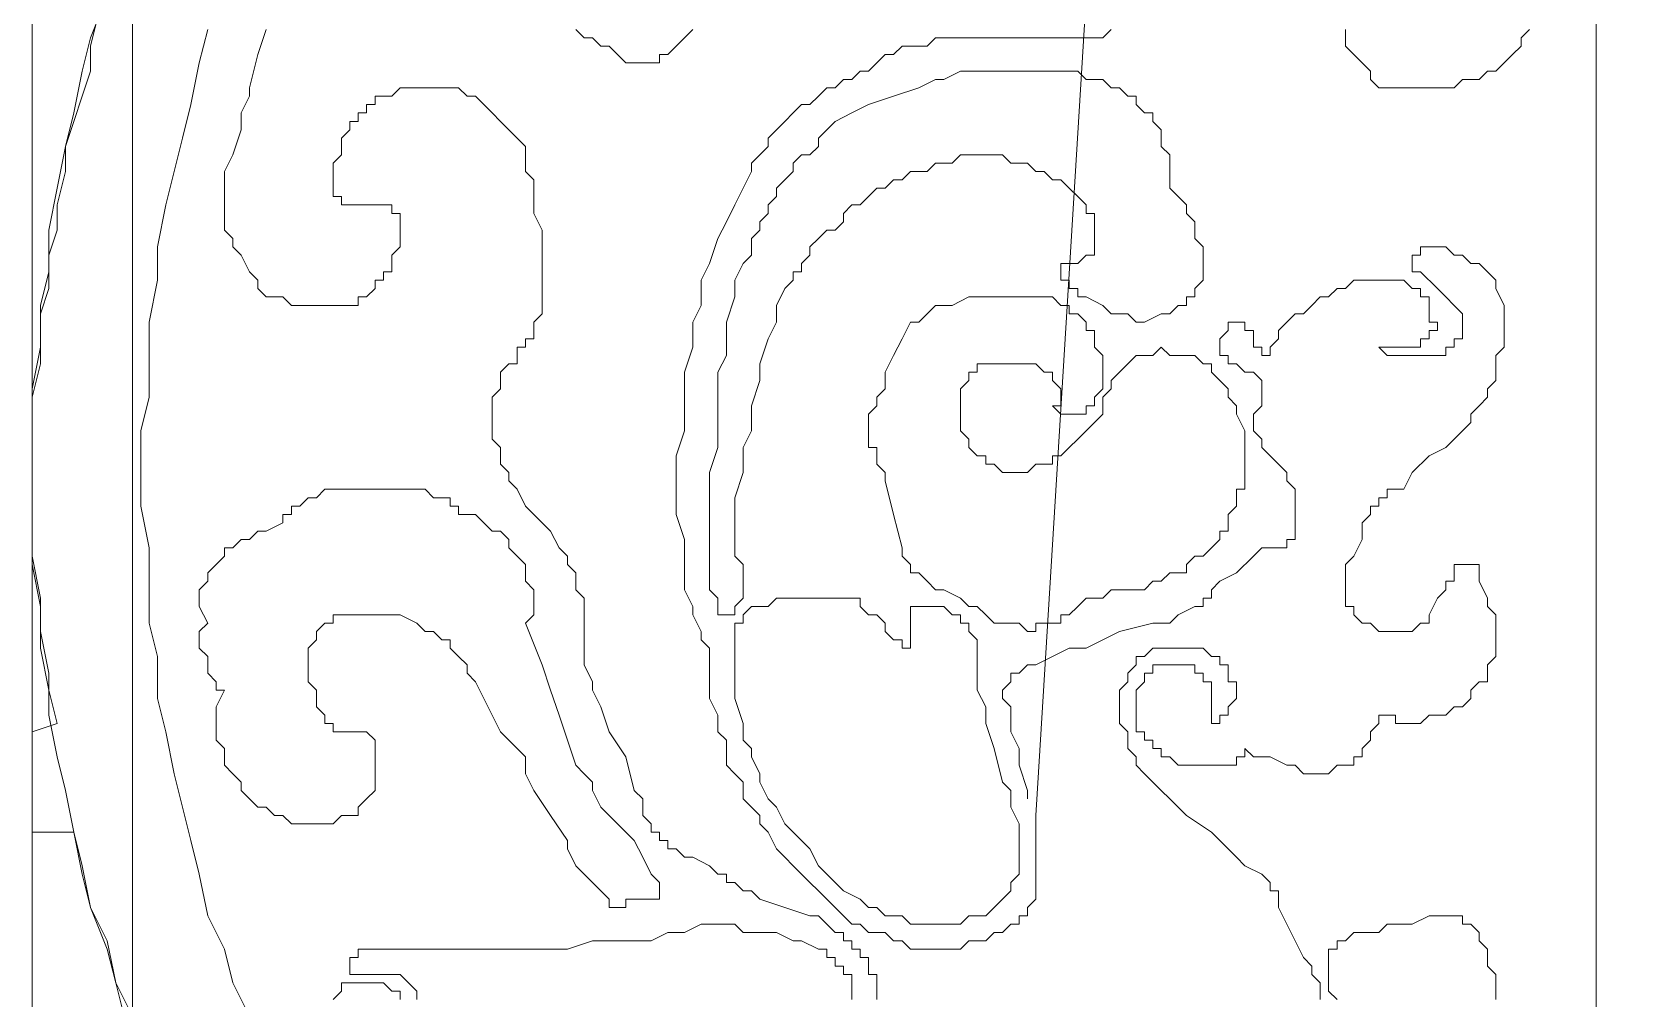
# Model space of a CAD drawing. Extents: x -66030 to 95157, y -13132 to 45879.
# Drawn here: x -50728 to -49980, y 25368 to 25820 of the extents above; entities that cross this region are included whole.
import ezdxf

# ---------------------------------------------------------------- set-up
doc = ezdxf.new("R2010")
doc.units = 0
doc.header["$LTSCALE"] = 100
doc.header["$MEASUREMENT"] = 0
doc.layers.get('0').update_dxf_attribs({"linetype": 'CONTINUOUS'})

msp = doc.modelspace()

# ---------------------------------------------------------------- linework, layer by layer
at = {"lineweight": 0}
for points in [[(-50727.7, 24422.57), (-49235.62, 24422.57), (-49235.62, 29164.42), (-50727.7, 29164.42), (-50727.7, 24422.57)], [(-50680.82, 24469.45), (-49282.49, 24469.45), (-49282.49, 29113.64), (-50680.82, 29113.64), (-50680.82, 24469.45)], [(-49997.28, 26336.5), (-49966.03, 26336.5), (-49966.03, 24891.29), (-49997.28, 24891.29), (-49997.28, 26336.5)], [(-50337.1, 25785.76), (-50344.91, 25781.85), (-50352.72, 25777.94), (-50360.53, 25770.13), (-50360.53, 25766.23), (-50364.44, 25762.32), (-50368.35, 25762.32), (-50372.25, 25758.41), (-50372.25, 25754.51), (-50376.16, 25750.6), (-50380.06, 25746.7), (-50380.06, 25742.79), (-50383.97, 25738.89), (-50383.97, 25734.98), (-50387.88, 25731.07), (-50387.88, 25731.07), (-50387.88, 25727.17), (-50391.78, 25723.26), (-50391.78, 25715.45), (-50395.69, 25711.54), (-50399.59, 25703.73), (-50399.59, 25695.92), (-50403.5, 25684.2), (-50403.5, 25676.39), (-50403.5, 25668.58), (-50407.41, 25660.77), (-50407.41, 25641.24), (-50407.41, 25625.61), (-50411.31, 25613.89), (-50411.31, 25602.18), (-50411.31, 25590.46), (-50411.31, 25582.65), (-50411.31, 25570.93), (-50411.31, 25563.12), (-50411.31, 25559.21), (-50407.41, 25555.3), (-50407.41, 25551.4), (-50407.41, 25551.4), (-50407.41, 25547.49), (-50407.41, 25547.49), (-50403.5, 25547.49), (-50403.5, 25547.49), (-50403.5, 25547.49), (-50399.59, 25547.49), (-50399.59, 25547.49), (-50399.59, 25551.4), (-50399.59, 25551.4), (-50399.59, 25551.4), (-50395.69, 25555.3), (-50395.69, 25559.21), (-50395.69, 25559.21), (-50395.69, 25563.12), (-50395.69, 25567.02), (-50395.69, 25567.02), (-50395.69, 25570.93), (-50399.59, 25574.83), (-50399.59, 25578.74), (-50399.59, 25582.65), (-50399.59, 25586.55), (-50399.59, 25594.36), (-50399.59, 25602.18), (-50395.69, 25613.89), (-50395.69, 25625.61), (-50391.78, 25633.42), (-50391.78, 25645.14), (-50387.88, 25656.86), (-50387.88, 25664.67), (-50383.97, 25676.39), (-50380.06, 25684.2), (-50380.06, 25692.01), (-50376.16, 25699.83), (-50372.25, 25703.73), (-50372.25, 25707.64), (-50368.35, 25707.64), (-50368.35, 25711.54), (-50364.44, 25715.45), (-50364.44, 25719.36), (-50360.53, 25723.26), (-50356.63, 25727.17), (-50352.72, 25727.17), (-50348.82, 25731.07), (-50348.82, 25734.98), (-50344.91, 25738.89), (-50341, 25738.89), (-50337.1, 25742.79), (-50333.19, 25746.7), (-50329.29, 25746.7), (-50325.38, 25750.6), (-50321.47, 25750.6), (-50317.57, 25754.51), (-50309.76, 25754.51), (-50305.85, 25758.41), (-50301.94, 25758.41), (-50298.04, 25758.41), (-50294.13, 25762.32), (-50290.23, 25762.32), (-50286.32, 25762.32), (-50282.41, 25762.32), (-50278.51, 25762.32), (-50274.6, 25762.32), (-50270.7, 25758.41), (-50266.79, 25758.41), (-50262.89, 25758.41), (-50258.98, 25754.51), (-50258.98, 25754.51), (-50255.07, 25754.51), (-50251.17, 25750.6), (-50247.26, 25750.6), (-50243.36, 25746.7), (-50243.36, 25746.7), (-50239.45, 25742.79), (-50239.45, 25742.79), (-50235.54, 25738.89), (-50235.54, 25738.89), (-50235.54, 25734.98), (-50231.64, 25734.98), (-50231.64, 25731.07), (-50231.64, 25731.07), (-50231.64, 25727.17), (-50231.64, 25727.17), (-50231.64, 25727.17), (-50231.64, 25723.26), (-50231.64, 25723.26), (-50231.64, 25719.36), (-50231.64, 25719.36), (-50231.64, 25719.36), (-50231.64, 25715.45), (-50235.54, 25715.45), (-50235.54, 25715.45), (-50239.45, 25711.54), (-50239.45, 25711.54), (-50243.36, 25711.54), (-50247.26, 25711.54), (-50247.26, 25711.54), (-50247.26, 25711.54), (-50247.26, 25707.64), (-50247.26, 25707.64), (-50247.26, 25707.64), (-50247.26, 25703.73), (-50247.26, 25703.73), (-50243.36, 25703.73), (-50243.36, 25699.83), (-50239.45, 25699.83), (-50239.45, 25695.92), (-50235.54, 25695.92), (-50227.73, 25692.01), (-50223.83, 25688.11), (-50216.01, 25688.11), (-50212.11, 25684.2), (-50208.2, 25684.2), (-50200.39, 25688.11), (-50196.48, 25688.11), (-50192.58, 25692.01), (-50188.67, 25692.01), (-50188.67, 25695.92), (-50188.67, 25695.92), (-50184.77, 25695.92), (-50184.77, 25699.83), (-50184.77, 25699.83), (-50180.86, 25703.73), (-50180.86, 25703.73), (-50180.86, 25707.64), (-50180.86, 25711.54), (-50180.86, 25715.45), (-50180.86, 25715.45), (-50180.86, 25719.36), (-50184.77, 25723.26), (-50184.77, 25727.17), (-50184.77, 25731.07), (-50188.67, 25734.98), (-50188.67, 25738.89), (-50192.58, 25742.79), (-50196.48, 25746.7), (-50196.48, 25746.7), (-50196.48, 25750.6), (-50196.48, 25754.51), (-50196.48, 25754.51), (-50196.48, 25758.41), (-50196.48, 25762.32), (-50200.39, 25766.23), (-50200.39, 25770.13), (-50200.39, 25774.04), (-50204.3, 25777.94), (-50204.3, 25781.85), (-50208.2, 25781.85), (-50212.11, 25785.76), (-50212.11, 25789.66), (-50216.01, 25789.66), (-50219.92, 25793.57), (-50223.83, 25793.57), (-50227.73, 25797.47), (-50231.64, 25797.47), (-50235.54, 25797.47), (-50239.45, 25801.38), (-50243.36, 25801.38), (-50251.17, 25801.38), (-50255.07, 25801.38), (-50262.89, 25801.38), (-50266.79, 25801.38), (-50270.7, 25801.38), (-50278.51, 25801.38), (-50282.41, 25801.38), (-50290.23, 25801.38), (-50294.13, 25801.38), (-50301.94, 25797.47), (-50305.85, 25797.47), (-50313.66, 25793.57), (-50325.38, 25789.66), (-50337.1, 25785.76)], [(-50317.57, 25684.2), (-50321.47, 25676.39), (-50325.38, 25668.58), (-50329.29, 25660.77), (-50329.29, 25652.95), (-50333.19, 25649.05), (-50333.19, 25645.14), (-50337.1, 25641.24), (-50337.1, 25637.33), (-50337.1, 25633.42), (-50337.1, 25629.52), (-50337.1, 25629.52), (-50337.1, 25625.61), (-50333.19, 25625.61), (-50333.19, 25621.71), (-50333.19, 25617.8), (-50333.19, 25617.8), (-50329.29, 25613.89), (-50329.29, 25613.89), (-50329.29, 25613.89), (-50329.29, 25609.99), (-50325.38, 25594.36), (-50321.47, 25578.74), (-50321.47, 25574.83), (-50317.57, 25570.93), (-50317.57, 25567.02), (-50313.66, 25567.02), (-50313.66, 25567.02), (-50309.76, 25563.12), (-50309.76, 25563.12), (-50305.85, 25559.21), (-50301.94, 25559.21), (-50294.13, 25555.3), (-50290.23, 25551.4), (-50286.32, 25551.4), (-50286.32, 25551.4), (-50282.41, 25547.49), (-50278.51, 25543.59), (-50278.51, 25543.59), (-50274.6, 25543.59), (-50270.7, 25543.59), (-50266.79, 25543.59), (-50262.89, 25539.68), (-50258.98, 25539.68), (-50258.98, 25543.59), (-50255.07, 25543.59), (-50251.17, 25543.59), (-50247.26, 25543.59), (-50247.26, 25547.49), (-50243.36, 25547.49), (-50239.45, 25551.4), (-50239.45, 25551.4), (-50235.54, 25555.3), (-50235.54, 25555.3), (-50231.64, 25555.3), (-50227.73, 25555.3), (-50223.83, 25559.21), (-50219.92, 25559.21), (-50216.01, 25559.21), (-50212.11, 25559.21), (-50208.2, 25559.21), (-50204.3, 25563.12), (-50200.39, 25563.12), (-50196.48, 25567.02), (-50192.58, 25567.02), (-50188.67, 25567.02), (-50188.67, 25570.93), (-50184.77, 25574.83), (-50180.86, 25574.83), (-50176.95, 25578.74), (-50173.05, 25582.65), (-50173.05, 25586.55), (-50169.14, 25586.55), (-50169.14, 25590.46), (-50169.14, 25594.36), (-50165.24, 25598.27), (-50165.24, 25598.27), (-50165.24, 25602.18), (-50165.24, 25606.08), (-50161.33, 25606.08), (-50161.33, 25613.89), (-50161.33, 25621.71), (-50161.33, 25629.52), (-50161.33, 25633.42), (-50161.33, 25633.42), (-50165.24, 25641.24), (-50165.24, 25645.14), (-50169.14, 25649.05), (-50169.14, 25652.95), (-50173.05, 25656.86), (-50173.05, 25656.86), (-50176.95, 25660.77), (-50176.95, 25664.67), (-50180.86, 25664.67), (-50180.86, 25664.67), (-50184.77, 25668.58), (-50188.67, 25668.58), (-50188.67, 25668.58), (-50192.58, 25668.58), (-50192.58, 25668.58), (-50196.48, 25668.58), (-50200.39, 25672.48), (-50200.39, 25672.48), (-50204.3, 25668.58), (-50204.3, 25668.58), (-50208.2, 25668.58), (-50208.2, 25668.58), (-50212.11, 25668.58), (-50216.01, 25664.67), (-50216.01, 25664.67), (-50219.92, 25660.77), (-50223.83, 25656.86), (-50223.83, 25652.95), (-50223.83, 25652.95), (-50227.73, 25649.05), (-50227.73, 25645.14), (-50227.73, 25641.24), (-50227.73, 25641.24), (-50231.64, 25637.33), (-50239.45, 25629.52), (-50239.45, 25629.52), (-50243.36, 25625.61), (-50247.26, 25621.71), (-50251.17, 25621.71), (-50251.17, 25617.8), (-50255.07, 25617.8), (-50258.98, 25617.8), (-50262.89, 25613.89), (-50266.79, 25613.89), (-50270.7, 25613.89), (-50274.6, 25613.89), (-50278.51, 25617.8), (-50282.41, 25617.8), (-50282.41, 25621.71), (-50286.32, 25621.71), (-50290.23, 25625.61), (-50290.23, 25629.52), (-50294.13, 25633.42), (-50294.13, 25637.33), (-50294.13, 25637.33), (-50294.13, 25641.24), (-50294.13, 25645.14), (-50294.13, 25649.05), (-50294.13, 25652.95), (-50294.13, 25652.95), (-50290.23, 25656.86), (-50290.23, 25656.86), (-50290.23, 25660.77), (-50290.23, 25660.77), (-50286.32, 25660.77), (-50286.32, 25664.67), (-50282.41, 25664.67), (-50278.51, 25664.67), (-50278.51, 25664.67), (-50274.6, 25664.67), (-50270.7, 25664.67), (-50266.79, 25664.67), (-50266.79, 25664.67), (-50262.89, 25664.67), (-50258.98, 25664.67), (-50255.07, 25660.77), (-50255.07, 25660.77), (-50251.17, 25660.77), (-50251.17, 25660.77), (-50251.17, 25656.86), (-50251.17, 25656.86), (-50251.17, 25656.86), (-50247.26, 25652.95), (-50247.26, 25652.95), (-50247.26, 25649.05), (-50247.26, 25649.05), (-50247.26, 25649.05), (-50247.26, 25645.14), (-50251.17, 25645.14), (-50247.26, 25641.24), (-50247.26, 25641.24), (-50247.26, 25641.24), (-50243.36, 25641.24), (-50243.36, 25641.24), (-50239.45, 25641.24), (-50239.45, 25641.24), (-50235.54, 25641.24), (-50235.54, 25641.24), (-50235.54, 25645.14), (-50231.64, 25645.14), (-50231.64, 25649.05), (-50231.64, 25649.05), (-50227.73, 25652.95), (-50227.73, 25652.95), (-50227.73, 25656.86), (-50227.73, 25660.77), (-50227.73, 25660.77), (-50227.73, 25664.67), (-50227.73, 25668.58), (-50227.73, 25668.58), (-50231.64, 25672.48), (-50231.64, 25676.39), (-50231.64, 25676.39), (-50231.64, 25680.3), (-50235.54, 25680.3), (-50235.54, 25684.2), (-50235.54, 25684.2), (-50239.45, 25688.11), (-50239.45, 25688.11), (-50243.36, 25688.11), (-50243.36, 25692.01), (-50247.26, 25692.01), (-50247.26, 25692.01), (-50251.17, 25695.92), (-50251.17, 25695.92), (-50255.07, 25695.92), (-50255.07, 25695.92), (-50258.98, 25695.92), (-50258.98, 25695.92), (-50262.89, 25695.92), (-50266.79, 25695.92), (-50274.6, 25695.92), (-50282.41, 25695.92), (-50290.23, 25695.92), (-50298.04, 25692.01), (-50301.94, 25692.01), (-50305.85, 25692.01), (-50309.76, 25688.11), (-50309.76, 25688.11), (-50313.66, 25684.2), (-50317.57, 25684.2)], [(-50610.52, 25590.46), (-50618.33, 25586.55), (-50622.23, 25586.55), (-50626.14, 25582.65), (-50630.05, 25582.65), (-50633.95, 25578.74), (-50637.86, 25578.74), (-50637.86, 25574.83), (-50641.76, 25570.93), (-50641.76, 25570.93), (-50645.67, 25567.02), (-50645.67, 25563.12), (-50649.58, 25559.21), (-50649.58, 25555.3), (-50649.58, 25551.4), (-50645.67, 25543.59), (-50649.58, 25539.68), (-50649.58, 25539.68), (-50649.58, 25535.77), (-50649.58, 25531.87), (-50645.67, 25527.96), (-50645.67, 25527.96), (-50645.67, 25520.15), (-50641.76, 25516.24), (-50641.76, 25512.34), (-50641.76, 25512.34), (-50641.76, 25512.34), (-50637.86, 25512.34), (-50637.86, 25512.34), (-50637.86, 25512.34), (-50641.76, 25504.53), (-50641.76, 25500.62), (-50641.76, 25496.72), (-50641.76, 25488.9), (-50637.86, 25485), (-50637.86, 25481.09), (-50637.86, 25477.19), (-50633.95, 25473.28), (-50630.05, 25469.37), (-50630.05, 25465.47), (-50626.14, 25461.56), (-50626.14, 25461.56), (-50622.23, 25457.66), (-50618.33, 25457.66), (-50614.42, 25453.75), (-50610.52, 25453.75), (-50606.61, 25449.84), (-50602.7, 25449.84), (-50598.8, 25449.84), (-50594.89, 25449.84), (-50590.99, 25449.84), (-50590.99, 25449.84), (-50587.08, 25449.84), (-50583.17, 25453.75), (-50579.27, 25453.75), (-50575.36, 25453.75), (-50575.36, 25457.66), (-50575.36, 25457.66), (-50571.46, 25461.56), (-50571.46, 25461.56), (-50567.55, 25465.47), (-50567.55, 25469.37), (-50567.55, 25473.28), (-50567.55, 25477.19), (-50567.55, 25481.09), (-50567.55, 25485), (-50567.55, 25485), (-50567.55, 25488.9), (-50567.55, 25488.9), (-50571.46, 25492.81), (-50571.46, 25492.81), (-50571.46, 25492.81), (-50575.36, 25492.81), (-50575.36, 25492.81), (-50575.36, 25492.81), (-50579.27, 25492.81), (-50579.27, 25492.81), (-50583.17, 25492.81), (-50583.17, 25492.81), (-50587.08, 25492.81), (-50587.08, 25496.72), (-50587.08, 25496.72), (-50590.99, 25496.72), (-50590.99, 25500.62), (-50590.99, 25500.62), (-50594.89, 25504.53), (-50594.89, 25508.43), (-50594.89, 25512.34), (-50598.8, 25516.24), (-50598.8, 25520.15), (-50598.8, 25524.06), (-50598.8, 25527.96), (-50598.8, 25531.87), (-50598.8, 25531.87), (-50594.89, 25535.77), (-50594.89, 25539.68), (-50594.89, 25539.68), (-50590.99, 25543.59), (-50590.99, 25543.59), (-50587.08, 25543.59), (-50587.08, 25547.49), (-50583.17, 25547.49), (-50583.17, 25547.49), (-50579.27, 25547.49), (-50575.36, 25547.49), (-50575.36, 25547.49), (-50571.46, 25547.49), (-50567.55, 25547.49), (-50563.64, 25547.49), (-50559.74, 25547.49), (-50555.83, 25547.49), (-50548.02, 25543.59), (-50544.11, 25539.68), (-50540.21, 25539.68), (-50536.3, 25535.77), (-50532.4, 25535.77), (-50532.4, 25531.87), (-50528.49, 25527.96), (-50524.58, 25524.06), (-50524.58, 25520.15), (-50520.68, 25516.24), (-50516.77, 25508.43), (-50512.87, 25500.62), (-50508.96, 25492.81), (-50508.96, 25492.81), (-50505.06, 25488.9), (-50501.15, 25485), (-50497.24, 25481.09), (-50497.24, 25477.19), (-50497.24, 25473.28), (-50493.34, 25465.47), (-50485.53, 25453.75), (-50477.71, 25442.03), (-50477.71, 25438.13), (-50473.81, 25430.31), (-50469.9, 25426.41), (-50466, 25422.5), (-50462.09, 25418.6), (-50458.18, 25414.69), (-50458.18, 25414.69), (-50458.18, 25410.78), (-50454.28, 25410.78), (-50454.28, 25410.78), (-50450.37, 25410.78), (-50450.37, 25414.69), (-50446.47, 25414.69), (-50446.47, 25414.69), (-50442.56, 25414.69), (-50438.65, 25414.69), (-50438.65, 25414.69), (-50434.75, 25414.69), (-50434.75, 25414.69), (-50434.75, 25418.6), (-50434.75, 25418.6), (-50434.75, 25422.5), (-50434.75, 25422.5), (-50438.65, 25426.41), (-50442.56, 25434.22), (-50446.47, 25442.03), (-50450.37, 25445.94), (-50454.28, 25449.84), (-50458.18, 25453.75), (-50462.09, 25457.66), (-50466, 25465.47), (-50466, 25469.37), (-50469.9, 25473.28), (-50473.81, 25477.19), (-50477.71, 25488.9), (-50481.62, 25500.62), (-50485.53, 25512.34), (-50489.43, 25524.06), (-50497.24, 25543.59), (-50493.34, 25547.49), (-50493.34, 25547.49), (-50493.34, 25551.4), (-50493.34, 25555.3), (-50493.34, 25559.21), (-50497.24, 25563.12), (-50497.24, 25567.02), (-50497.24, 25570.93), (-50501.15, 25574.83), (-50505.06, 25578.74), (-50505.06, 25582.65), (-50508.96, 25586.55), (-50512.87, 25586.55), (-50516.77, 25590.46), (-50516.77, 25590.46), (-50520.68, 25594.36), (-50524.58, 25594.36), (-50524.58, 25594.36), (-50528.49, 25594.36), (-50528.49, 25598.27), (-50532.4, 25598.27), (-50532.4, 25602.18), (-50540.21, 25602.18), (-50544.11, 25606.08), (-50551.93, 25606.08), (-50555.83, 25606.08), (-50563.64, 25606.08), (-50571.46, 25606.08), (-50575.36, 25606.08), (-50583.17, 25606.08), (-50587.08, 25606.08), (-50590.99, 25606.08), (-50590.99, 25606.08), (-50594.89, 25602.18), (-50598.8, 25602.18), (-50598.8, 25602.18), (-50602.7, 25598.27), (-50606.61, 25598.27), (-50606.61, 25594.36), (-50610.52, 25594.36), (-50610.52, 25590.46), (-50610.52, 25590.46)], [(-50395.69, 25547.49), (-50395.69, 25547.49), (-50395.69, 25543.59), (-50399.59, 25543.59), (-50399.59, 25543.59), (-50399.59, 25539.68), (-50399.59, 25535.77), (-50399.59, 25531.87), (-50399.59, 25524.06), (-50399.59, 25520.15), (-50399.59, 25516.24), (-50399.59, 25512.34), (-50399.59, 25508.43), (-50395.69, 25496.72), (-50395.69, 25488.9), (-50391.78, 25485), (-50391.78, 25481.09), (-50387.88, 25473.28), (-50387.88, 25469.37), (-50383.97, 25461.56), (-50380.06, 25457.66), (-50376.16, 25449.84), (-50372.25, 25445.94), (-50368.35, 25442.03), (-50364.44, 25438.13), (-50360.53, 25430.31), (-50356.63, 25426.41), (-50352.72, 25422.5), (-50348.82, 25418.6), (-50341, 25414.69), (-50337.1, 25410.78), (-50333.19, 25410.78), (-50329.29, 25406.88), (-50321.47, 25406.88), (-50317.57, 25402.97), (-50313.66, 25402.97), (-50313.66, 25402.97), (-50309.76, 25402.97), (-50305.85, 25402.97), (-50301.94, 25402.97), (-50298.04, 25402.97), (-50298.04, 25402.97), (-50294.13, 25402.97), (-50290.23, 25406.88), (-50286.32, 25406.88), (-50282.41, 25406.88), (-50278.51, 25410.78), (-50278.51, 25410.78), (-50274.6, 25414.69), (-50274.6, 25414.69), (-50274.6, 25414.69), (-50270.7, 25418.6), (-50270.7, 25422.5), (-50266.79, 25426.41), (-50266.79, 25426.41), (-50266.79, 25430.31), (-50266.79, 25434.22), (-50266.79, 25438.13), (-50266.79, 25442.03), (-50266.79, 25445.94), (-50266.79, 25449.84), (-50270.7, 25457.66), (-50270.7, 25465.47), (-50274.6, 25469.37), (-50278.51, 25485), (-50282.41, 25496.72), (-50282.41, 25504.53), (-50286.32, 25512.34), (-50286.32, 25520.15), (-50286.32, 25524.06), (-50286.32, 25527.96), (-50286.32, 25531.87), (-50286.32, 25535.77), (-50290.23, 25539.68), (-50290.23, 25539.68), (-50290.23, 25543.59), (-50294.13, 25543.59), (-50294.13, 25547.49), (-50298.04, 25547.49), (-50298.04, 25547.49), (-50301.94, 25551.4), (-50305.85, 25551.4), (-50305.85, 25551.4), (-50309.76, 25551.4), (-50313.66, 25551.4), (-50313.66, 25551.4), (-50317.57, 25551.4), (-50317.57, 25551.4), (-50317.57, 25547.49), (-50317.57, 25547.49), (-50317.57, 25547.49), (-50317.57, 25543.59), (-50317.57, 25539.68), (-50317.57, 25535.77), (-50317.57, 25535.77), (-50317.57, 25531.87), (-50317.57, 25531.87), (-50317.57, 25531.87), (-50317.57, 25531.87), (-50317.57, 25531.87), (-50321.47, 25531.87), (-50321.47, 25531.87), (-50321.47, 25535.77), (-50325.38, 25535.77), (-50329.29, 25539.68), (-50329.29, 25543.59), (-50333.19, 25547.49), (-50337.1, 25547.49), (-50341, 25551.4), (-50341, 25555.3), (-50341, 25555.3), (-50344.91, 25555.3), (-50344.91, 25555.3), (-50348.82, 25555.3), (-50352.72, 25555.3), (-50356.63, 25555.3), (-50360.53, 25555.3), (-50364.44, 25555.3), (-50372.25, 25555.3), (-50376.16, 25555.3), (-50380.06, 25555.3), (-50383.97, 25551.4), (-50387.88, 25551.4), (-50391.78, 25551.4), (-50391.78, 25551.4), (-50395.69, 25547.49), (-50395.69, 25547.49), (-50395.69, 25547.49), (-50395.69, 25547.49)]]:
    msp.add_lwpolyline(points, close=True, dxfattribs=at)
for points in [[(-50212.11, 26215.41), (-50258.98, 25453.75), (-50258.98, 25453.75), (-50258.98, 25445.94), (-50258.98, 25438.13), (-50258.98, 25434.22), (-50258.98, 25434.22), (-50258.98, 25430.31), (-50258.98, 25426.41), (-50258.98, 25422.5), (-50258.98, 25418.6), (-50258.98, 25414.69), (-50258.98, 25414.69), (-50262.89, 25410.78), (-50262.89, 25410.78), (-50262.89, 25406.88), (-50266.79, 25406.88), (-50266.79, 25406.88), (-50266.79, 25402.97), (-50270.7, 25402.97), (-50274.6, 25399.07), (-50278.51, 25399.07), (-50282.41, 25395.16), (-50286.32, 25395.16), (-50290.23, 25395.16), (-50294.13, 25391.25), (-50298.04, 25391.25), (-50301.94, 25391.25), (-50305.85, 25391.25), (-50309.76, 25391.25), (-50313.66, 25391.25), (-50317.57, 25391.25), (-50321.47, 25395.16), (-50325.38, 25395.16), (-50329.29, 25399.07), (-50337.1, 25399.07), (-50341, 25402.97), (-50344.91, 25402.97), (-50348.82, 25406.88), (-50352.72, 25410.78), (-50356.63, 25414.69), (-50360.53, 25418.6), (-50364.44, 25422.5), (-50368.35, 25426.41), (-50372.25, 25430.31), (-50376.16, 25434.22), (-50380.06, 25438.13), (-50383.97, 25445.94), (-50387.88, 25449.84), (-50387.88, 25453.75), (-50391.78, 25457.66), (-50395.69, 25461.56), (-50395.69, 25469.37), (-50399.59, 25473.28), (-50403.5, 25477.19), (-50403.5, 25485), (-50403.5, 25488.9), (-50407.41, 25492.81), (-50407.41, 25496.72), (-50407.41, 25500.62), (-50411.31, 25508.43), (-50411.31, 25512.34), (-50411.31, 25516.24), (-50411.31, 25520.15), (-50411.31, 25524.06), (-50411.31, 25527.96), (-50411.31, 25527.96), (-50411.31, 25531.87), (-50415.22, 25535.77), (-50415.22, 25539.68), (-50415.22, 25539.68), (-50419.12, 25547.49), (-50419.12, 25551.4), (-50423.03, 25559.21), (-50423.03, 25567.02), (-50423.03, 25574.83), (-50423.03, 25582.65), (-50426.94, 25594.36), (-50426.94, 25602.18), (-50426.94, 25609.99), (-50426.94, 25621.71), (-50423.03, 25633.42), (-50423.03, 25641.24), (-50423.03, 25652.95), (-50423.03, 25660.77), (-50419.12, 25672.48), (-50419.12, 25684.2), (-50415.22, 25692.01), (-50415.22, 25703.73), (-50411.31, 25711.54), (-50407.41, 25723.26), (-50403.5, 25731.07), (-50399.59, 25738.89), (-50395.69, 25746.7), (-50391.78, 25754.51), (-50391.78, 25758.41), (-50387.88, 25762.32), (-50383.97, 25766.23), (-50383.97, 25770.13), (-50380.06, 25774.04), (-50376.16, 25777.94), (-50376.16, 25777.94), (-50372.25, 25781.85), (-50368.35, 25785.76), (-50364.44, 25785.76), (-50360.53, 25789.66), (-50360.53, 25789.66), (-50356.63, 25793.57), (-50352.72, 25793.57), (-50348.82, 25797.47), (-50344.91, 25797.47), (-50341, 25801.38), (-50337.1, 25801.38), (-50333.19, 25805.29), (-50329.29, 25809.19), (-50325.38, 25809.19), (-50321.47, 25813.1), (-50317.57, 25813.1), (-50313.66, 25813.1), (-50309.76, 25813.1), (-50305.85, 25817), (-50301.94, 25817), (-50298.04, 25817), (-50290.23, 25817), (-50278.51, 25817), (-50262.89, 25817), (-50251.17, 25817), (-50243.36, 25817), (-50239.45, 25817), (-50235.54, 25817), (-50231.64, 25817), (-50227.73, 25817), (-50223.83, 25820.91)], [(-50680.82, 25360.01), (-50688.64, 25375.63), (-50692.54, 25391.25), (-50700.35, 25410.78), (-50704.26, 25426.41), (-50708.17, 25445.94), (-50712.07, 25465.47), (-50715.98, 25481.09), (-50719.88, 25500.62), (-50719.88, 25520.15), (-50723.79, 25539.68), (-50723.79, 25555.3), (-50727.7, 25574.83), (-50727.7, 25594.36), (-50727.7, 25613.89), (-50727.7, 25633.42), (-50727.7, 25652.95), (-50723.79, 25672.48), (-50723.79, 25692.01), (-50719.88, 25707.64), (-50719.88, 25727.17), (-50715.98, 25746.7), (-50712.07, 25766.23), (-50708.17, 25781.85), (-50704.26, 25801.38), (-50700.35, 25817), (-50692.54, 25836.53)], [(-50696.45, 25828.72), (-50700.35, 25813.1), (-50700.35, 25801.38), (-50704.26, 25789.66), (-50708.17, 25777.94), (-50712.07, 25766.23), (-50712.07, 25754.51), (-50715.98, 25738.89), (-50715.98, 25727.17), (-50719.88, 25715.45), (-50719.88, 25699.83), (-50723.79, 25688.11), (-50723.79, 25676.39), (-50723.79, 25664.67), (-50727.7, 25649.05), (-50727.7, 25649.05), (-50727.7, 25649.05), (-50727.7, 25609.99), (-50727.7, 25609.99), (-50727.7, 25609.99), (-50727.7, 25609.99), (-50727.7, 25570.93), (-50727.7, 25570.93), (-50723.79, 25551.4), (-50723.79, 25531.87), (-50719.88, 25512.34), (-50715.98, 25496.72), (-50727.7, 25492.81), (-50727.7, 25445.94), (-50708.17, 25445.94), (-50704.26, 25430.31), (-50700.35, 25410.78), (-50692.54, 25395.16), (-50688.64, 25375.63), (-50684.73, 25360.01)], [(-50626.14, 25360.01), (-50633.95, 25375.63), (-50637.86, 25391.25), (-50645.67, 25406.88), (-50649.58, 25426.41), (-50653.48, 25442.03), (-50657.39, 25457.66), (-50661.29, 25473.28), (-50665.2, 25492.81), (-50669.11, 25508.43), (-50669.11, 25527.96), (-50673.01, 25543.59), (-50673.01, 25559.21), (-50673.01, 25578.74), (-50676.92, 25598.27), (-50676.92, 25613.89), (-50676.92, 25633.42), (-50673.01, 25649.05), (-50673.01, 25668.58), (-50673.01, 25684.2), (-50669.11, 25703.73), (-50669.11, 25719.36), (-50665.2, 25738.89), (-50661.29, 25754.51), (-50657.39, 25770.13), (-50653.48, 25785.76), (-50649.58, 25805.29), (-50645.67, 25820.91)], [(-50618.33, 25820.91), (-50622.23, 25809.19), (-50626.14, 25793.57), (-50626.14, 25789.66), (-50630.05, 25781.85), (-50630.05, 25777.94), (-50630.05, 25774.04), (-50633.95, 25762.32), (-50637.86, 25754.51), (-50637.86, 25750.6), (-50637.86, 25746.7), (-50637.86, 25742.79), (-50637.86, 25738.89), (-50637.86, 25734.98), (-50637.86, 25731.07), (-50637.86, 25727.17), (-50633.95, 25723.26), (-50633.95, 25719.36), (-50630.05, 25715.45), (-50626.14, 25707.64), (-50622.23, 25703.73), (-50622.23, 25699.83), (-50622.23, 25699.83), (-50618.33, 25695.92), (-50614.42, 25695.92), (-50610.52, 25695.92), (-50606.61, 25692.01), (-50602.7, 25692.01), (-50598.8, 25692.01), (-50594.89, 25692.01), (-50590.99, 25692.01), (-50587.08, 25692.01), (-50583.17, 25692.01), (-50579.27, 25692.01), (-50575.36, 25692.01), (-50575.36, 25695.92), (-50571.46, 25695.92), (-50571.46, 25695.92), (-50567.55, 25699.83), (-50567.55, 25699.83), (-50567.55, 25703.73), (-50563.64, 25703.73), (-50563.64, 25707.64), (-50559.74, 25707.64), (-50559.74, 25711.54), (-50559.74, 25715.45), (-50555.83, 25719.36), (-50555.83, 25723.26), (-50555.83, 25727.17), (-50555.83, 25734.98), (-50555.83, 25734.98), (-50555.83, 25734.98), (-50555.83, 25734.98), (-50559.74, 25734.98), (-50559.74, 25738.89), (-50563.64, 25738.89), (-50567.55, 25738.89), (-50575.36, 25738.89), (-50579.27, 25738.89), (-50579.27, 25738.89), (-50583.17, 25738.89), (-50583.17, 25738.89), (-50583.17, 25742.79), (-50583.17, 25742.79), (-50587.08, 25742.79), (-50587.08, 25746.7), (-50587.08, 25746.7), (-50587.08, 25746.7), (-50587.08, 25750.6), (-50587.08, 25754.51), (-50587.08, 25758.41), (-50583.17, 25762.32), (-50583.17, 25766.23), (-50583.17, 25770.13), (-50579.27, 25774.04), (-50579.27, 25777.94), (-50575.36, 25777.94), (-50575.36, 25781.85), (-50571.46, 25781.85), (-50571.46, 25785.76), (-50567.55, 25785.76), (-50567.55, 25789.66), (-50559.74, 25789.66), (-50555.83, 25793.57), (-50551.93, 25793.57), (-50551.93, 25793.57), (-50548.02, 25793.57), (-50548.02, 25793.57), (-50544.11, 25793.57), (-50540.21, 25793.57), (-50536.3, 25793.57), (-50532.4, 25793.57), (-50528.49, 25793.57), (-50524.58, 25789.66), (-50520.68, 25789.66), (-50516.77, 25785.76), (-50512.87, 25781.85), (-50508.96, 25777.94), (-50505.06, 25774.04), (-50501.15, 25770.13), (-50497.24, 25766.23), (-50497.24, 25762.32), (-50497.24, 25754.51), (-50493.34, 25750.6), (-50493.34, 25742.79), (-50493.34, 25734.98), (-50489.43, 25727.17), (-50489.43, 25719.36), (-50489.43, 25711.54), (-50489.43, 25707.64), (-50489.43, 25699.83), (-50489.43, 25692.01), (-50489.43, 25688.11), (-50493.34, 25684.2), (-50493.34, 25680.3), (-50493.34, 25680.3), (-50493.34, 25676.39), (-50497.24, 25676.39), (-50497.24, 25672.48), (-50501.15, 25672.48), (-50501.15, 25668.58), (-50501.15, 25664.67), (-50505.06, 25664.67), (-50508.96, 25660.77), (-50508.96, 25652.95), (-50512.87, 25649.05), (-50512.87, 25645.14), (-50512.87, 25641.24), (-50512.87, 25637.33), (-50512.87, 25633.42), (-50512.87, 25629.52), (-50508.96, 25625.61), (-50508.96, 25621.71), (-50508.96, 25617.8), (-50505.06, 25613.89), (-50505.06, 25609.99), (-50501.15, 25606.08), (-50497.24, 25598.27), (-50489.43, 25590.46), (-50485.53, 25586.55), (-50481.62, 25578.74), (-50477.71, 25574.83), (-50477.71, 25570.93), (-50473.81, 25567.02), (-50473.81, 25563.12), (-50473.81, 25559.21), (-50469.9, 25555.3), (-50469.9, 25555.3), (-50469.9, 25551.4), (-50469.9, 25543.59), (-50469.9, 25539.68), (-50469.9, 25535.77), (-50469.9, 25527.96), (-50469.9, 25524.06), (-50466, 25516.24), (-50466, 25512.34), (-50462.09, 25504.53), (-50458.18, 25492.81), (-50450.37, 25481.09), (-50446.47, 25465.47), (-50442.56, 25461.56), (-50442.56, 25453.75), (-50438.65, 25449.84), (-50438.65, 25445.94), (-50434.75, 25445.94), (-50434.75, 25442.03), (-50430.84, 25442.03), (-50430.84, 25438.13), (-50426.94, 25438.13), (-50423.03, 25434.22), (-50419.12, 25434.22), (-50411.31, 25430.31), (-50407.41, 25426.41), (-50407.41, 25426.41), (-50403.5, 25426.41), (-50403.5, 25422.5), (-50399.59, 25422.5), (-50395.69, 25418.6), (-50391.78, 25418.6), (-50387.88, 25414.69), (-50376.16, 25410.78), (-50364.44, 25406.88), (-50360.53, 25406.88), (-50356.63, 25402.97), (-50352.72, 25399.07), (-50348.82, 25399.07), (-50348.82, 25395.16), (-50344.91, 25395.16), (-50344.91, 25391.25), (-50341, 25391.25), (-50341, 25387.35), (-50337.1, 25387.35), (-50337.1, 25383.44), (-50337.1, 25379.54), (-50333.19, 25379.54), (-50333.19, 25375.63), (-50333.19, 25371.72), (-50333.19, 25367.82)], [(-50419.12, 25820.91), (-50423.03, 25817), (-50426.94, 25813.1), (-50430.84, 25809.19), (-50430.84, 25809.19), (-50434.75, 25809.19), (-50434.75, 25805.29), (-50434.75, 25805.29), (-50438.65, 25805.29), (-50438.65, 25805.29), (-50442.56, 25805.29), (-50442.56, 25805.29), (-50446.47, 25805.29), (-50446.47, 25805.29), (-50450.37, 25805.29), (-50450.37, 25805.29), (-50454.28, 25809.19), (-50458.18, 25813.1), (-50462.09, 25813.1), (-50466, 25817), (-50469.9, 25817), (-50469.9, 25817), (-50473.81, 25820.91)], [(-50114.46, 25820.91), (-50114.46, 25817), (-50114.46, 25817), (-50114.46, 25813.1), (-50110.55, 25809.19), (-50110.55, 25809.19), (-50106.65, 25805.29), (-50102.74, 25801.38), (-50102.74, 25797.47), (-50098.83, 25793.57), (-50094.93, 25793.57), (-50091.02, 25793.57), (-50087.12, 25793.57), (-50079.3, 25793.57), (-50075.4, 25793.57), (-50067.59, 25793.57), (-50063.68, 25793.57), (-50059.77, 25797.47), (-50051.96, 25797.47), (-50048.06, 25801.38), (-50044.15, 25801.38), (-50044.15, 25801.38), (-50040.24, 25805.29), (-50040.24, 25805.29), (-50036.34, 25809.19), (-50036.34, 25809.19), (-50032.43, 25813.1), (-50032.43, 25813.1), (-50032.43, 25817), (-50032.43, 25817), (-50028.53, 25820.91)], [(-50126.18, 25367.82), (-50126.18, 25371.72), (-50126.18, 25375.63), (-50130.08, 25379.54), (-50130.08, 25383.44), (-50133.99, 25387.35), (-50137.89, 25395.16), (-50141.8, 25402.97), (-50145.71, 25410.78), (-50145.71, 25414.69), (-50145.71, 25418.6), (-50149.61, 25418.6), (-50149.61, 25422.5), (-50153.52, 25426.41), (-50161.33, 25430.31), (-50165.24, 25434.22), (-50169.14, 25438.13), (-50176.95, 25445.94), (-50188.67, 25453.75), (-50192.58, 25457.66), (-50196.48, 25461.56), (-50200.39, 25465.47), (-50204.3, 25469.37), (-50208.2, 25473.28), (-50212.11, 25477.19), (-50212.11, 25477.19), (-50212.11, 25481.09), (-50216.01, 25485), (-50216.01, 25488.9), (-50216.01, 25492.81), (-50219.92, 25496.72), (-50219.92, 25504.53), (-50219.92, 25508.43), (-50219.92, 25512.34), (-50216.01, 25516.24), (-50216.01, 25520.15), (-50212.11, 25524.06), (-50212.11, 25527.96), (-50208.2, 25527.96), (-50204.3, 25531.87), (-50204.3, 25531.87), (-50200.39, 25531.87), (-50196.48, 25531.87), (-50196.48, 25531.87), (-50192.58, 25531.87), (-50188.67, 25531.87), (-50184.77, 25531.87), (-50184.77, 25531.87), (-50180.86, 25531.87), (-50176.95, 25527.96), (-50176.95, 25527.96), (-50173.05, 25527.96), (-50173.05, 25524.06), (-50169.14, 25524.06), (-50169.14, 25520.15), (-50169.14, 25516.24), (-50165.24, 25516.24), (-50165.24, 25512.34), (-50165.24, 25512.34), (-50165.24, 25508.43), (-50169.14, 25504.53), (-50169.14, 25500.62), (-50173.05, 25500.62), (-50173.05, 25496.72), (-50176.95, 25496.72), (-50176.95, 25496.72), (-50176.95, 25496.72), (-50176.95, 25496.72), (-50176.95, 25496.72), (-50176.95, 25504.53), (-50176.95, 25508.43), (-50176.95, 25512.34), (-50176.95, 25516.24), (-50176.95, 25516.24), (-50180.86, 25516.24), (-50180.86, 25520.15), (-50180.86, 25520.15), (-50184.77, 25520.15), (-50184.77, 25524.06), (-50188.67, 25524.06), (-50192.58, 25524.06), (-50196.48, 25524.06), (-50200.39, 25524.06), (-50200.39, 25524.06), (-50204.3, 25524.06), (-50204.3, 25520.15), (-50208.2, 25520.15), (-50208.2, 25520.15), (-50208.2, 25520.15), (-50208.2, 25516.24), (-50212.11, 25512.34), (-50212.11, 25512.34), (-50212.11, 25508.43), (-50212.11, 25508.43), (-50212.11, 25504.53), (-50212.11, 25504.53), (-50212.11, 25500.62), (-50212.11, 25496.72), (-50212.11, 25496.72), (-50212.11, 25492.81), (-50208.2, 25492.81), (-50208.2, 25488.9), (-50208.2, 25488.9), (-50204.3, 25488.9), (-50204.3, 25485), (-50204.3, 25485), (-50200.39, 25485), (-50200.39, 25481.09), (-50196.48, 25481.09), (-50192.58, 25477.19), (-50188.67, 25477.19), (-50188.67, 25477.19), (-50184.77, 25477.19), (-50184.77, 25477.19), (-50180.86, 25477.19), (-50176.95, 25477.19), (-50176.95, 25477.19), (-50173.05, 25477.19), (-50173.05, 25477.19), (-50173.05, 25477.19), (-50169.14, 25477.19), (-50169.14, 25477.19), (-50169.14, 25477.19), (-50165.24, 25477.19), (-50165.24, 25477.19), (-50165.24, 25477.19), (-50165.24, 25477.19), (-50165.24, 25481.09), (-50161.33, 25481.09), (-50161.33, 25481.09), (-50161.33, 25485), (-50157.42, 25481.09), (-50153.52, 25481.09), (-50153.52, 25481.09), (-50149.61, 25481.09), (-50141.8, 25477.19), (-50137.89, 25477.19), (-50133.99, 25473.28), (-50133.99, 25473.28), (-50130.08, 25473.28), (-50126.18, 25473.28), (-50122.27, 25473.28), (-50118.36, 25477.19), (-50114.46, 25477.19), (-50110.55, 25477.19), (-50110.55, 25481.09), (-50106.65, 25481.09), (-50106.65, 25481.09), (-50106.65, 25485), (-50102.74, 25488.9), (-50102.74, 25492.81), (-50098.83, 25496.72), (-50098.83, 25496.72), (-50098.83, 25500.62), (-50098.83, 25500.62), (-50094.93, 25500.62), (-50094.93, 25500.62), (-50094.93, 25500.62), (-50091.02, 25500.62), (-50091.02, 25500.62), (-50091.02, 25496.72), (-50087.12, 25496.72), (-50087.12, 25496.72), (-50083.21, 25496.72), (-50079.3, 25496.72), (-50079.3, 25496.72), (-50075.4, 25500.62), (-50071.49, 25500.62), (-50067.59, 25500.62), (-50063.68, 25504.53), (-50059.77, 25504.53), (-50055.87, 25508.43), (-50055.87, 25512.34), (-50051.96, 25516.24), (-50048.06, 25516.24), (-50048.06, 25520.15), (-50048.06, 25524.06), (-50044.15, 25527.96), (-50044.15, 25531.87), (-50044.15, 25535.77), (-50044.15, 25539.68), (-50044.15, 25543.59), (-50044.15, 25547.49), (-50048.06, 25551.4), (-50048.06, 25555.3), (-50051.96, 25563.12), (-50051.96, 25567.02), (-50051.96, 25567.02), (-50051.96, 25570.93), (-50055.87, 25570.93), (-50055.87, 25570.93), (-50055.87, 25570.93), (-50059.77, 25570.93), (-50059.77, 25570.93), (-50059.77, 25570.93), (-50063.68, 25570.93), (-50063.68, 25567.02), (-50063.68, 25563.12), (-50067.59, 25563.12), (-50067.59, 25559.21), (-50071.49, 25555.3), (-50075.4, 25547.49), (-50075.4, 25547.49), (-50075.4, 25543.59), (-50079.3, 25543.59), (-50079.3, 25543.59), (-50083.21, 25539.68), (-50083.21, 25539.68), (-50087.12, 25539.68), (-50091.02, 25539.68), (-50094.93, 25539.68), (-50098.83, 25539.68), (-50102.74, 25543.59), (-50102.74, 25543.59), (-50106.65, 25543.59), (-50110.55, 25547.49), (-50110.55, 25547.49), (-50110.55, 25547.49), (-50110.55, 25551.4), (-50114.46, 25551.4), (-50114.46, 25555.3), (-50114.46, 25555.3), (-50114.46, 25559.21), (-50114.46, 25559.21), (-50114.46, 25563.12), (-50114.46, 25563.12), (-50114.46, 25567.02), (-50114.46, 25570.93), (-50110.55, 25574.83), (-50106.65, 25582.65), (-50106.65, 25590.46), (-50102.74, 25594.36), (-50102.74, 25598.27), (-50098.83, 25598.27), (-50098.83, 25602.18), (-50094.93, 25602.18), (-50094.93, 25606.08), (-50091.02, 25606.08), (-50091.02, 25606.08), (-50087.12, 25606.08), (-50083.21, 25613.89), (-50075.4, 25621.71), (-50067.59, 25625.61), (-50063.68, 25629.52), (-50059.77, 25633.42), (-50055.87, 25637.33), (-50055.87, 25641.24), (-50051.96, 25645.14), (-50048.06, 25649.05), (-50048.06, 25652.95), (-50044.15, 25656.86), (-50044.15, 25664.67), (-50044.15, 25668.58), (-50040.24, 25672.48), (-50040.24, 25672.48), (-50040.24, 25676.39), (-50040.24, 25676.39), (-50040.24, 25680.3), (-50040.24, 25684.2), (-50040.24, 25684.2), (-50040.24, 25688.11), (-50040.24, 25692.01), (-50044.15, 25699.83), (-50044.15, 25703.73), (-50044.15, 25703.73), (-50048.06, 25707.64), (-50048.06, 25707.64), (-50051.96, 25711.54), (-50051.96, 25711.54), (-50055.87, 25711.54), (-50059.77, 25715.45), (-50059.77, 25715.45), (-50063.68, 25715.45), (-50067.59, 25719.36), (-50071.49, 25719.36), (-50071.49, 25719.36), (-50075.4, 25719.36), (-50079.3, 25719.36), (-50079.3, 25715.45), (-50083.21, 25715.45), (-50083.21, 25715.45), (-50083.21, 25715.45), (-50083.21, 25715.45), (-50083.21, 25711.54), (-50083.21, 25711.54), (-50083.21, 25711.54), (-50083.21, 25711.54), (-50083.21, 25707.64), (-50079.3, 25707.64), (-50079.3, 25707.64), (-50071.49, 25699.83), (-50071.49, 25699.83), (-50067.59, 25695.92), (-50063.68, 25692.01), (-50063.68, 25692.01), (-50063.68, 25692.01), (-50059.77, 25688.11), (-50059.77, 25688.11), (-50059.77, 25684.2), (-50059.77, 25684.2), (-50059.77, 25684.2), (-50059.77, 25680.3), (-50059.77, 25680.3), (-50059.77, 25676.39), (-50063.68, 25676.39), (-50063.68, 25676.39), (-50063.68, 25672.48), (-50067.59, 25672.48), (-50067.59, 25668.58), (-50071.49, 25668.58), (-50071.49, 25668.58), (-50075.4, 25668.58), (-50075.4, 25668.58), (-50079.3, 25668.58), (-50083.21, 25668.58), (-50087.12, 25668.58), (-50091.02, 25668.58), (-50094.93, 25668.58), (-50098.83, 25672.48), (-50098.83, 25672.48), (-50094.93, 25672.48), (-50094.93, 25672.48), (-50094.93, 25672.48), (-50094.93, 25672.48), (-50094.93, 25672.48), (-50087.12, 25672.48), (-50087.12, 25672.48), (-50083.21, 25672.48), (-50079.3, 25672.48), (-50079.3, 25676.39), (-50075.4, 25676.39), (-50075.4, 25676.39), (-50075.4, 25676.39), (-50075.4, 25676.39), (-50075.4, 25680.3), (-50071.49, 25680.3), (-50071.49, 25684.2), (-50075.4, 25684.2), (-50075.4, 25688.11), (-50075.4, 25688.11), (-50075.4, 25692.01), (-50075.4, 25695.92), (-50079.3, 25695.92), (-50079.3, 25699.83), (-50083.21, 25699.83), (-50083.21, 25699.83), (-50087.12, 25703.73), (-50091.02, 25703.73), (-50094.93, 25703.73), (-50098.83, 25703.73), (-50102.74, 25703.73), (-50106.65, 25703.73), (-50110.55, 25703.73), (-50114.46, 25699.83), (-50118.36, 25699.83), (-50122.27, 25695.92), (-50126.18, 25695.92), (-50130.08, 25692.01), (-50133.99, 25688.11), (-50137.89, 25688.11), (-50141.8, 25684.2), (-50141.8, 25684.2), (-50145.71, 25680.3), (-50145.71, 25676.39), (-50149.61, 25672.48), (-50149.61, 25668.58), (-50153.52, 25668.58), (-50153.52, 25668.58), (-50153.52, 25668.58), (-50153.52, 25672.48), (-50157.42, 25672.48), (-50157.42, 25676.39), (-50157.42, 25680.3), (-50157.42, 25680.3), (-50161.33, 25680.3), (-50161.33, 25684.2), (-50161.33, 25684.2), (-50165.24, 25684.2), (-50165.24, 25684.2), (-50169.14, 25684.2), (-50169.14, 25680.3), (-50169.14, 25680.3), (-50173.05, 25676.39), (-50173.05, 25676.39), (-50173.05, 25676.39), (-50173.05, 25672.48), (-50173.05, 25672.48), (-50173.05, 25672.48), (-50173.05, 25668.58), (-50173.05, 25668.58), (-50169.14, 25668.58), (-50169.14, 25664.67), (-50165.24, 25664.67), (-50161.33, 25660.77), (-50161.33, 25660.77), (-50157.42, 25660.77), (-50157.42, 25660.77), (-50153.52, 25656.86), (-50153.52, 25656.86), (-50153.52, 25656.86), (-50153.52, 25656.86), (-50153.52, 25652.95), (-50153.52, 25652.95), (-50153.52, 25649.05), (-50153.52, 25645.14), (-50153.52, 25645.14), (-50157.42, 25641.24), (-50157.42, 25637.33), (-50157.42, 25633.42), (-50153.52, 25629.52), (-50153.52, 25629.52), (-50153.52, 25625.61), (-50153.52, 25625.61), (-50149.61, 25621.71), (-50149.61, 25621.71), (-50145.71, 25617.8), (-50141.8, 25613.89), (-50141.8, 25609.99), (-50137.89, 25606.08), (-50137.89, 25602.18), (-50137.89, 25598.27), (-50137.89, 25594.36), (-50137.89, 25590.46), (-50137.89, 25586.55), (-50137.89, 25586.55), (-50137.89, 25582.65), (-50141.8, 25582.65), (-50141.8, 25582.65), (-50141.8, 25578.74), (-50145.71, 25578.74), (-50145.71, 25578.74), (-50149.61, 25578.74), (-50153.52, 25578.74), (-50153.52, 25578.74), (-50153.52, 25578.74), (-50153.52, 25578.74), (-50157.42, 25574.83), (-50165.24, 25567.02), (-50173.05, 25563.12), (-50176.95, 25559.21), (-50176.95, 25559.21), (-50176.95, 25559.21), (-50176.95, 25555.3), (-50180.86, 25555.3), (-50180.86, 25555.3), (-50180.86, 25551.4), (-50184.77, 25551.4), (-50184.77, 25551.4), (-50192.58, 25547.49), (-50196.48, 25543.59), (-50204.3, 25543.59), (-50219.92, 25539.68), (-50235.54, 25531.87), (-50243.36, 25531.87), (-50251.17, 25527.96), (-50258.98, 25524.06), (-50262.89, 25524.06), (-50266.79, 25520.15), (-50270.7, 25520.15), (-50270.7, 25516.24), (-50270.7, 25516.24), (-50274.6, 25512.34), (-50274.6, 25512.34), (-50274.6, 25508.43), (-50270.7, 25504.53), (-50270.7, 25500.62), (-50270.7, 25492.81), (-50266.79, 25485), (-50266.79, 25477.19), (-50262.89, 25465.47), (-50262.89, 25461.56)], [(-50344.91, 25367.82), (-50344.91, 25371.72), (-50344.91, 25375.63), (-50344.91, 25375.63), (-50344.91, 25379.54), (-50348.82, 25379.54), (-50348.82, 25383.44), (-50352.72, 25383.44), (-50352.72, 25387.35), (-50356.63, 25387.35), (-50356.63, 25391.25), (-50360.53, 25391.25), (-50368.35, 25395.16), (-50372.25, 25395.16), (-50380.06, 25399.07), (-50383.97, 25399.07), (-50391.78, 25399.07), (-50395.69, 25399.07), (-50399.59, 25402.97), (-50407.41, 25402.97), (-50411.31, 25402.97), (-50415.22, 25402.97), (-50423.03, 25399.07), (-50430.84, 25399.07), (-50438.65, 25395.16), (-50446.47, 25395.16), (-50458.18, 25395.16), (-50466, 25395.16), (-50477.71, 25391.25), (-50501.15, 25391.25), (-50524.58, 25391.25), (-50548.02, 25391.25), (-50559.74, 25391.25), (-50571.46, 25391.25), (-50571.46, 25391.25), (-50571.46, 25391.25), (-50575.36, 25391.25), (-50575.36, 25387.35), (-50579.27, 25387.35), (-50579.27, 25387.35), (-50579.27, 25387.35), (-50579.27, 25387.35), (-50579.27, 25383.44), (-50579.27, 25383.44), (-50579.27, 25383.44), (-50579.27, 25383.44), (-50579.27, 25379.54), (-50575.36, 25379.54), (-50575.36, 25379.54), (-50575.36, 25379.54), (-50571.46, 25379.54), (-50567.55, 25379.54), (-50567.55, 25379.54), (-50563.64, 25379.54), (-50563.64, 25379.54), (-50559.74, 25379.54), (-50559.74, 25379.54), (-50555.83, 25379.54), (-50555.83, 25379.54), (-50551.93, 25375.63), (-50551.93, 25375.63), (-50551.93, 25375.63), (-50548.02, 25371.72), (-50548.02, 25371.72), (-50548.02, 25367.82)], [(-50044.15, 25367.82), (-50044.15, 25371.72), (-50044.15, 25375.63), (-50044.15, 25379.54), (-50048.06, 25383.44), (-50048.06, 25387.35), (-50048.06, 25391.25), (-50051.96, 25395.16), (-50051.96, 25399.07), (-50055.87, 25402.97), (-50055.87, 25402.97), (-50059.77, 25402.97), (-50059.77, 25406.88), (-50059.77, 25406.88), (-50059.77, 25406.88), (-50063.68, 25406.88), (-50067.59, 25406.88), (-50071.49, 25406.88), (-50075.4, 25406.88), (-50083.21, 25402.97), (-50087.12, 25402.97), (-50094.93, 25402.97), (-50098.83, 25399.07), (-50102.74, 25399.07), (-50110.55, 25399.07), (-50114.46, 25395.16), (-50118.36, 25395.16), (-50118.36, 25391.25), (-50122.27, 25391.25), (-50122.27, 25391.25), (-50122.27, 25391.25), (-50122.27, 25387.35), (-50122.27, 25387.35), (-50122.27, 25387.35), (-50122.27, 25383.44), (-50122.27, 25379.54), (-50122.27, 25371.72), (-50118.36, 25367.82)], [(-50555.83, 25367.82), (-50555.83, 25371.72), (-50559.74, 25371.72), (-50559.74, 25371.72), (-50563.64, 25375.63), (-50563.64, 25375.63), (-50567.55, 25375.63), (-50571.46, 25375.63), (-50571.46, 25375.63), (-50575.36, 25375.63), (-50575.36, 25375.63), (-50579.27, 25375.63), (-50583.17, 25375.63), (-50583.17, 25371.72), (-50583.17, 25371.72), (-50587.08, 25367.82)]]:
    msp.add_lwpolyline(points, dxfattribs=at)

doc.saveas('drawing.dxf')
